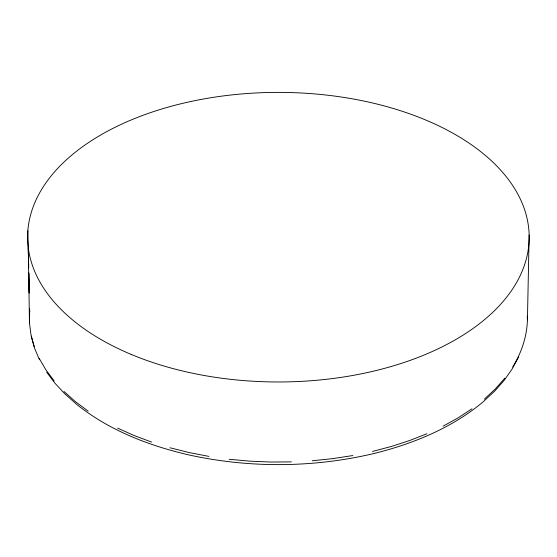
<?xml version="1.0" encoding="UTF-8"?>
<svg xmlns="http://www.w3.org/2000/svg" width="557" height="557" viewBox="0 0 557 557"><rect width="100%" height="100%" fill="white"/><g stroke="black" fill="none" stroke-linecap="round" stroke-linejoin="round"><path stroke-width="0.84" d="M34.249 346.739L30.99 334.841L29.458 322.83L29.681 310.792M512.719 367.021C521.443 352.804 526.971 336.574 527.43 319.822L529.15 235.033M518.727 356.814L511.883 369.395L504.036 380.508L494.595 391.202L482.808 402.126C450.989 428.612 411.686 444.382 371.777 454.032L371.282 454.143C311.997 467.755 249.731 468.068 190.285 455.236L189.819 455.132C149.415 445.934 109.59 430.596 76.922 404.577L64.779 393.799L54.962 383.223L46.704 372.208M504.837 378.175L495.368 388.904L484.374 399.139M471.939 408.803L458.146 417.841L443.094 426.175M426.885 433.75L409.632 440.524L391.46 446.436L372.494 451.449M352.866 455.529L332.717 458.641L312.192 460.778M291.422 461.906L270.57 462.038L249.766 461.154L229.164 459.267M208.903 456.399L189.136 452.556L169.996 447.772M151.608 442.084L134.119 435.525L117.638 428.145M88.166 411.129L75.383 401.611L64.02 391.508M54.161 380.897L45.876 369.848L39.227 358.429M39.456 359.718L34.485 348.034L31.227 336.15M527.228 316.188L527.43 319.822M27.85 230.744L28.679 267.882M28.79 273.062L29.236 292.926M28.679 266.072L28.289 247.9L29.458 322.83M28.825 272.993L29.249 292.891M29.66 311.927L29.584 308.474L29.66 311.927M131.18 354.405A250.789 144.792 0 0 0 527.827 252.175A250.789 144.792 0 0 0 176.158 104.967A250.789 144.792 0 0 0 131.18 354.405"/></g></svg>
